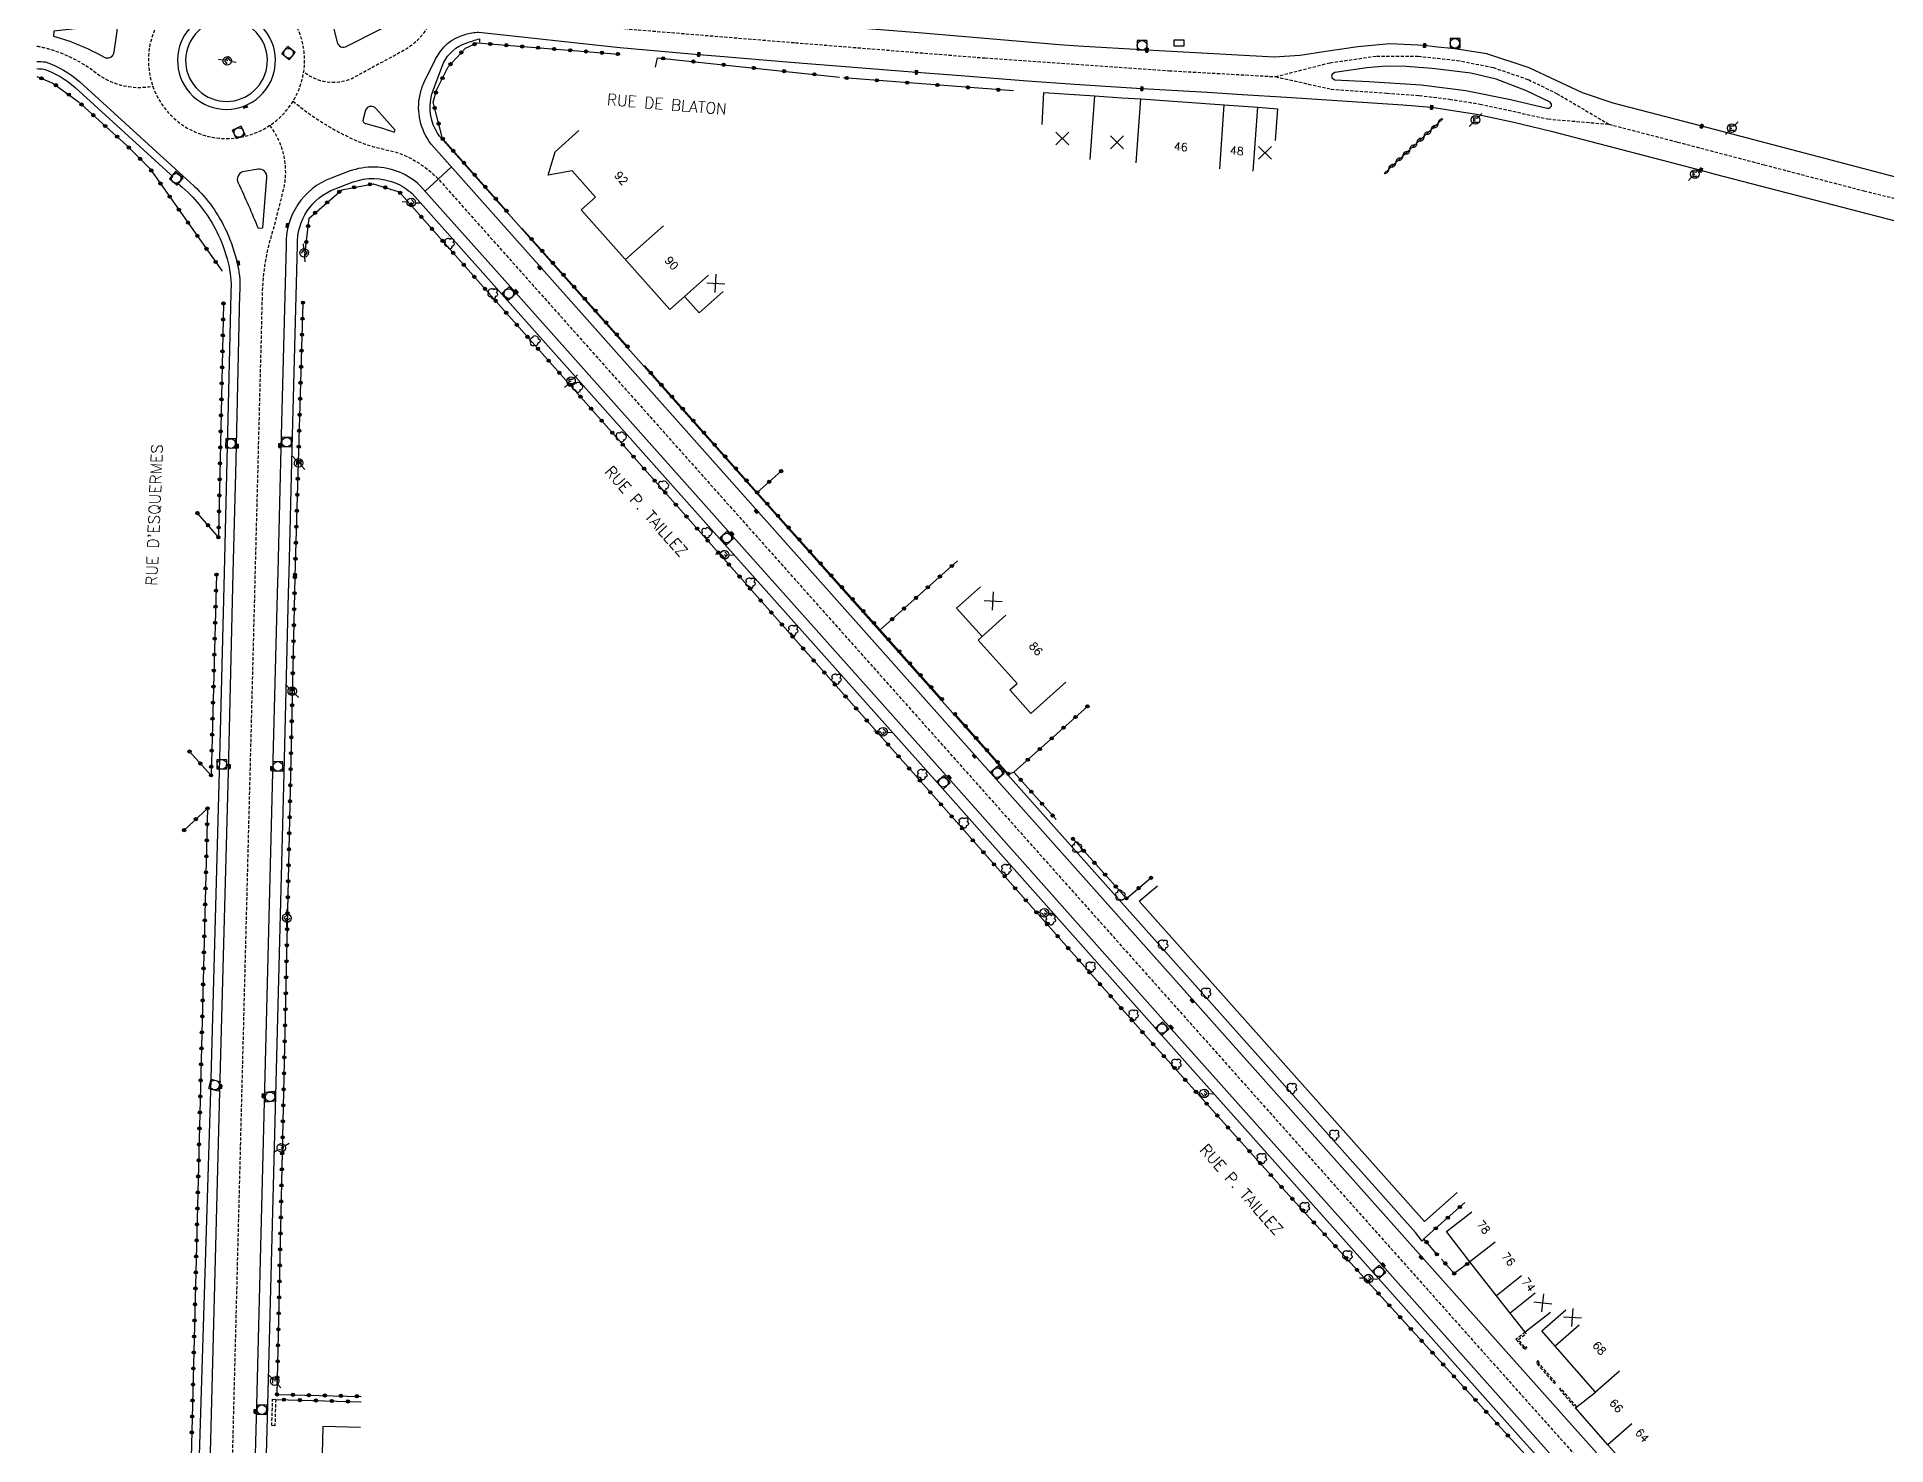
# Model space of a CAD drawing. Header units: millimetres. Extents: x 95999 to 97000, y 132000 to 133000.
# Drawn here: x 96000 to 96288.8, y 132644.6 to 132864.4 of the extents above; entities that cross this region are included whole.
import ezdxf
from ezdxf.enums import TextEntityAlignment as Align

# ---------------------------------------------------------------- set-up
doc = ezdxf.new("R2010")
doc.units = ezdxf.units.MM
doc.linetypes.add('DASHED', pattern=[0.75, 0.5, -0.25])
doc.layers.get('0').update_dxf_attribs({"linetype": 'CONTINUOUS'})
for name, color, linetype in [('W0001', 6, 'DASHED'), ('W0008', 7, 'CONTINUOUS'), ('W0100', 7, 'CONTINUOUS'), ('W0112', 1, 'DASHED'), ('W0300', 7, 'CONTINUOUS'), ('W0310', 3, 'CONTINUOUS'), ('W0322', 7, 'CONTINUOUS'), ('W0330', 7, 'CONTINUOUS'), ('W0334', 7, 'CONTINUOUS'), ('W0400', 7, 'CONTINUOUS'), ('W0420', 7, 'CONTINUOUS'), ('W0471', 7, 'CONTINUOUS'), ('W0989', 7, 'CONTINUOUS'), ('W0991', 7, 'CONTINUOUS'), ('W1102', 7, 'CONTINUOUS'), ('W1471', 7, 'CONTINUOUS')]:
    doc.layers.add(name, color=color, linetype=linetype)
doc.styles.get("Standard").update_dxf_attribs({"font": 'romans.shx', "width": 0.85})

# ---------------------------------------------------------------- blocks, each defined once
blk = doc.blocks.new('T400')
for p, q in [((-0.15, 0.3), (0.15, 0.3)), ((-0.15, -0.25), (-0.15, 0.3)), ((-0.15, 0.15), (0.15, 0.15)), ((-0.15, 0), (0.15, 0)), ((0.15, 0.3), (0.15, -0.25)), ((-0.15, -0.15), (0.15, -0.15)), ((-0.15, -0.25), (-0.15, -0.3)), ((-0.15, -0.3), (0.15, -0.3)), ((0.15, -0.3), (0.15, -0.25))]:
    blk.add_line(p, q)
blk = doc.blocks.new('T471')
for p, q in [((-0.333334, 0.333334), (-0.333334, -0.333334)), ((-0.333334, 0.333334), (0.333334, 0.333334)), ((-0.333334, 0), (0, 0)), ((0.500001, 0.500001), (1.000002, 1.000002)), ((-0.500001, -0.500001), (-1.000002, -1.000002)), ((-0.333334, -0.333334), (0.333334, -0.333334))]:
    blk.add_line(p, q)
blk.add_ellipse((0, 0), major_axis=(0.471405, 0.471405), ratio=1, start_param=5.4977871438, end_param=11.780972451)
blk = doc.blocks.new('T420')
for p, q in [((0.75, 0.75), (-0.75, 0.75)), ((-0.75, 0.75), (-0.75, -0.75)), ((0.75, 0.75), (0.75, -0.75)), ((0.75, -0.75), (-0.75, -0.75))]:
    blk.add_line(p, q)
blk.add_ellipse((0, 0), major_axis=(-0.53, 0.53), ratio=1, start_param=3.926991, end_param=10.210176)
blk = doc.blocks.new('T1471')
at = {"color": 0, "linetype": 'Continuous', "flags": 128}
blk.add_lwpolyline([(-0.75, -0.5), (-0.75, 0.5), (0.75, 0.5), (0.75, -0.5), (-0.75, -0.5)], dxfattribs=at)
blk = doc.blocks.new('t991o')
at = {"color": 0, "linetype": 'Continuous'}
for p, q in [((-1, 1), (1, -1)), ((-1, -1), (1, 1))]:
    blk.add_line(p, q, dxfattribs=at)
blk = doc.blocks.new('t310o')
at = {"color": 0, "linetype": 'Continuous'}
for centre, start, end in [((-0.5, 0.38), 216.8699, 323.1304), ((0.5, -0.37), 36.8699, 143.1303)]:
    blk.add_arc(centre, 0.625, start, end, dxfattribs=at)
blk = doc.blocks.new('t322o')
at = {"color": 0, "linetype": 'Continuous'}
for radius in [0.25, 0.15]:
    blk.add_circle((0, 0), radius, dxfattribs=at)
blk = doc.blocks.new('T300')
for p, q in [((-0.8, 0.51), (-0.86, 0.34)), ((-0.86, 0.34), (-0.86, 0.17)), ((-0.86, 0.17), (-0.74, 0.06)), ((-0.69, 0.63), (-0.8, 0.51)), ((-0.8, -0.06), (-0.74, 0.06)), ((-0.74, 0.06), (-0.69, 0.11)), ((-0.57, 0.69), (-0.69, 0.63)), ((-0.46, 0.69), (-0.57, 0.69)), ((-0.29, 0.63), (-0.46, 0.69)), ((-0.29, 0.63), (-0.17, 0.74)), ((-0.23, 0.57), (-0.29, 0.63)), ((-0.17, 0.74), (-0.06, 0.8)), ((-0.06, 0.8), (0.06, 0.8)), ((0.06, 0.8), (0.23, 0.74)), ((0.23, 0.74), (0.34, 0.63)), ((0.34, 0.63), (0.4, 0.51)), ((0.46, 0.46), (0.34, 0.46)), ((0.4, 0.51), (0.4, 0.46)), ((0.57, 0.4), (0.46, 0.46)), ((0.57, 0.4), (0.69, 0.29)), ((0.69, 0.29), (0.74, 0.17)), ((0.74, 0.06), (0.69, -0.17)), ((0.74, 0.17), (0.74, 0.06)), ((-0.8, -0.17), (-0.8, -0.06)), ((-0.8, -0.23), (-0.8, -0.17)), ((-0.74, -0.34), (-0.8, -0.23)), ((-0.69, -0.4), (-0.74, -0.34)), ((-0.51, -0.46), (-0.69, -0.4)), ((-0.4, -0.46), (-0.51, -0.46)), ((-0.4, -0.46), (-0.34, -0.46)), ((-0.34, -0.46), (-0.34, -0.4)), ((-0.34, -0.51), (-0.34, -0.46)), ((-0.29, -0.63), (-0.34, -0.51)), ((-0.17, -0.74), (-0.29, -0.63)), ((-0.06, -0.8), (-0.17, -0.74)), ((0.06, -0.8), (-0.06, -0.8)), ((0.17, -0.74), (0.06, -0.8)), ((0.23, -0.69), (0.17, -0.74)), ((0.29, -0.46), (0.23, -0.46)), ((0.29, -0.63), (0.23, -0.69)), ((0.46, -0.4), (0.29, -0.46)), ((0.34, -0.51), (0.29, -0.63)), ((0.34, -0.51), (0.34, -0.46)), ((0.57, -0.34), (0.46, -0.4)), ((0.63, -0.29), (0.57, -0.34)), ((0.69, -0.17), (0.63, -0.29))]:
    blk.add_line(p, q)

msp = doc.modelspace()

# ---------------------------------------------------------------- linework, layer by layer
at = {"layer": 'W0001', "flags": 128}
msp.add_lwpolyline([(96027.35, 132872.75, 0.228242), (96018.83, 132866.48, 2.076538), (96037.57, 132870, 0.182019), (96029.5, 132872.96, 0.044379)], format="xyb", close=True, dxfattribs=at)
for points in [[(96062.14, 132869.59, -0.233504), (96057.67, 132862.53), (96049.16, 132857.92, -0.284228), (96041.67, 132859.01)], [(96000, 132863.02, -0.014048), (96001.94, 132862.56, -0.080241), (96008.65, 132859.29, 0.230208), (96018.09, 132856.76)], [(96040.02, 132854.42, 0.078335), (96050.7, 132847.92, 0.046248), (96054.19, 132846.91), (96056.23, 132846.42, -0.115534), (96062.7, 132842.25), (96226.73, 132658.15), (96263.75, 132616.66), (96267.9, 132612.46, 0.254599), (96287.9, 132605.47, 0.035417), (96297.93, 132607.85), (96315.42, 132612.01, -0.16187), (96343.69, 132609.76, -0.186057), (96351.01, 132602.68)], [(96036.37, 132850.62, -0.224848), (96038.47, 132840.57, -0.001594), (96036.89, 132834.37, 0.073028), (96035.18, 132824.19), (96024.55, 132411.25), (96023.55, 132373.46, -0.046388), (96021.74, 132360.65, -0.094531), (96011.66, 132338.15), (96000, 132321.23)]]:
    msp.add_lwpolyline(points, format="xyb", dxfattribs=at)
at = {"layer": 'W0001'}
for points in [[(96091.04, 132865.81), (96093.91, 132865.55), (96118.48, 132863.54), (96148.09, 132861.16), (96176.83, 132859.17), (96193.48, 132858.24), (96202.15, 132856.29), (96210.87, 132855.66), (96215.94, 132855.3), (96220.67, 132854.72), (96225.44, 132853.97), (96236.03, 132851.63), (96245.56, 132850.81), (96256.3, 132848.03), (96269.8, 132844.48), (96285.36, 132840.42), (96301.12, 132836.54)], [(96193.48, 132858.24), (96202, 132860.42), (96209.28, 132861.45), (96215.76, 132861.42), (96221.82, 132860.79), (96227.47, 132859.68), (96232.98, 132857.78), (96237.39, 132855.63), (96245.56, 132850.81)]]:
    msp.add_lwpolyline(points, dxfattribs=at)
at = {"layer": 'W0008'}
for points in [[(96295.32, 132841.25), (96260.06, 132850.49), (96246.21, 132854.09), (96241.43, 132855.73), (96237.32, 132857.64), (96233.11, 132859.6), (96226.47, 132861.79), (96221.48, 132862.59), (96218.3, 132862.91), (96216.78, 132863.09), (96211.35, 132863.35), (96206.33, 132862.91), (96201.34, 132862.16), (96197.33, 132861.52), (96193.27, 132861.31), (96173.41, 132862.38), (96162.65, 132862.98), (96159.69, 132863.23), (96138.31, 132865.03), (96107.4, 132867.5), (96105.4, 132867.66), (96094.33, 132868.54), (96092.01, 132871.26), (96091.83, 132872.11)], [(96091.03, 132862.78), (96103.37, 132861.71), (96106.03, 132861.49), (96118.4, 132860.46), (96137.39, 132858.94), (96143.64, 132858.47), (96154.74, 132857.6), (96162.06, 132857.07), (96172.6, 132856.38), (96182.84, 132855.83), (96188.28, 132855.48), (96195.19, 132855.04), (96213.38, 132853.86), (96217.87, 132853.46), (96224.9, 132852.39), (96230.7, 132851.16), (96236.53, 132849.71), (96259.93, 132843.65), (96262.17, 132843.01), (96294.47, 132834.62)], [(96202.21, 132858.3), (96202.35, 132857.98), (96202.75, 132857.77), (96208.08, 132857.49), (96216.22, 132856.94), (96223.22, 132856.1), (96230.18, 132854.7), (96235.91, 132853.3), (96236.3, 132853.32), (96236.58, 132853.62), (96236.61, 132853.97), (96236.37, 132854.25), (96232.7, 132856.05), (96227.94, 132857.85), (96224.01, 132858.77), (96217.94, 132859.54), (96213.87, 132859.84), (96210.78, 132859.86), (96207.75, 132859.6), (96202.74, 132858.87), (96202.32, 132858.62), (96202.21, 132858.3)]]:
    msp.add_lwpolyline(points, dxfattribs=at)
at = {"layer": 'W0008', "flags": 128}
msp.add_lwpolyline([(96022.85, 132864.35, 2.076538), (96034.6, 132866.56, 0.481571)], format="xyb", close=True, dxfattribs=at)
at = {"layer": 'W0008'}
for points in [[(96058.37, 132867.6), (96058.27, 132868.3), (96047.48, 132868.4, 0.414968), (96046.11, 132866.72), (96046.9, 132863.64, 0.546836), (96048.39, 132863.01), (96053.14, 132865.39, -0.041359)], [(96011.58, 132866.33), (96002.61, 132865.32), (96002.59, 132864.58, -0.062791), (96010.47, 132861.29, 0.537153), (96012.08, 132862.14), (96012.54, 132865.34, 0.497673)], [(96055.98, 132849.9), (96053.06, 132853.14), (96052.76, 132853.4, 0.517034), (96051.32, 132852.99), (96050.93, 132851.58, 0.422656), (96051.36, 132850.91, -0.025001), (96055.79, 132849.57)], [(96031.41, 132841.66, -0.017759), (96034.53, 132834.57), (96035.26, 132834.65), (96035.9, 132842.47, 0.490231), (96034.54, 132843.81), (96032.12, 132843.36, 0.452197)]]:
    msp.add_lwpolyline(points, format="xyb", close=True, dxfattribs=at)
for points in [[(96265.76, 132618.58), (96240.24, 132647.15), (96215.82, 132674.52), (96146.88, 132751.87), (96111.45, 132791.65), (96079.25, 132827.85), (96061.58, 132847.72, -0.222815), (96059.84, 132855.43, -0.045977), (96060.46, 132857.36), (96062.27, 132860.98, -0.21538), (96066.87, 132864.84, -0.054682), (96069.05, 132865.2), (96091.03, 132862.78)], [(96000, 132860.63, -0.008501), (96001.28, 132860.54, -0.101822), (96006.7, 132857.41), (96024.56, 132841.15, -0.09399), (96029.59, 132834.11, -0.055801), (96031.35, 132828.81, -0.071283), (96031.66, 132824.29), (96031.04, 132798.32), (96030.61, 132780.74), (96029.85, 132749.73), (96028.52, 132699.77), (96026.52, 132623.26), (96025.56, 132586.48), (96023.08, 132489.62), (96022.02, 132449.03), (96020.05, 132373.66, -0.098364), (96014.29, 132349.79, -0.034895), (96009.81, 132341.64), (96000, 132327.4)], [(96238.78, 132640.46), (96210.55, 132672.15), (96176.78, 132710), (96141.94, 132749.22), (96108.8, 132786.35), (96073.11, 132826.39), (96059.88, 132841.21, 0.095164), (96056.63, 132843.31, 0.184625), (96048.79, 132843.47), (96045.95, 132842.4, 0.319706), (96038.91, 132831.9), (96038.07, 132800.23), (96037.62, 132780.87), (96037.53, 132777.59), (96036.81, 132749.55), (96034.27, 132650.81), (96032.82, 132596.29)]]:
    msp.add_lwpolyline(points, format="xyb", dxfattribs=at)
at = {"layer": 'W0100'}
for points in [[(96157, 132850.78), (96157.31, 132855.77), (96165.25, 132855.27), (96169.48, 132854.96), (96172.45, 132854.76), (96185.45, 132853.82), (96190.69, 132853.46), (96193.79, 132853.24), (96193.44, 132848.25)], [(96107.18, 132824.67), (96103.45, 132821.35), (96101.16, 132823.92), (96098.88, 132821.89), (96085.02, 132837.46), (96087.23, 132839.42), (96083.58, 132843.52), (96079.85, 132842.87), (96080.93, 132846.5), (96084.66, 132849.83)], [(96160.73, 132763.67), (96155.28, 132758.8), (96151.99, 132762.48), (96153.11, 132763.48), (96147.05, 132770.25), (96147.65, 132770.79), (96143.65, 132775.25), (96147.37, 132778.59)], [(96236.42, 132665.25), (96232.5, 132662.15), (96230.12, 132665.14), (96228.01, 132667.85), (96223.85, 132673.16), (96220.21, 132677.89), (96224.17, 132680.94)], [(96284.1, 132619.12), (96280.07, 132616.15), (96277.52, 132619.61), (96278.71, 132620.49), (96277.83, 132621.68), (96274.81, 132619.42), (96272.23, 132622.84), (96267.78, 132619.54), (96263.92, 132623.82), (96260.6, 132627.6), (96257.65, 132630.84), (96254.77, 132634.1), (96251.78, 132637.45), (96248.64, 132640.93), (96245.41, 132644.56), (96240.34, 132650.37), (96243.46, 132652.79), (96237.17, 132659.99), (96235.08, 132662.37), (96238.84, 132665.67)], [(96050.52, 132647.3), (96044.67, 132647.44), (96044.51, 132640.97), (96045.36, 132640.95), (96045.18, 132633.11), (96050.17, 132632.99)]]:
    msp.add_lwpolyline(points, dxfattribs=at)
at = {"layer": 'W0112'}
for points in [[(96232.65, 132661.95), (96232.5, 132662.15), (96231.04, 132661.07), (96232.2, 132659.69, 0.272563), (96232.78, 132659.65), (96232.67, 132659.87, -0.249045), (96232.37, 132659.88), (96231.41, 132661.03)], [(96234.63, 132657.54), (96234.48, 132657.74, 0.334577), (96234.34, 132657.22), (96237.04, 132654.16), (96237.23, 132654.33), (96234.56, 132657.35, -0.285897)]]:
    msp.add_lwpolyline(points, format="xyb", close=True, dxfattribs=at)
msp.add_lwpolyline([(96037.29, 132651.68), (96037.17, 132647.57), (96036.69, 132647.59), (96036.81, 132651.69)], close=True, dxfattribs=at)
msp.add_lwpolyline([(96240.53, 132650.53), (96238.01, 132653.43), (96237.82, 132653.27), (96240.34, 132650.37)], dxfattribs=at)
at = {"layer": 'W0310'}
msp.add_line((96210.44, 132843.14), (96219.64, 132851.63), dxfattribs=at)
at = {"layer": 'W0322'}
msp.add_line((96152.53, 132856.01), (96125.97, 132858.07), dxfattribs=at)
for points in [[(96073.35, 132837.3), (96063.33, 132848.58), (96061.9, 132854.28), (96062.44, 132856.21), (96064.24, 132859.78), (96066.93, 132862.71), (96068.76, 132863.51), (96090.97, 132861.75)], [(96096.6, 132859.73), (96096.96, 132861.19), (96125.38, 132858.18)], [(96000, 132858.27), (96002.46, 132857.25), (96006.44, 132854.37), (96014.04, 132847.48), (96017.64, 132843.9), (96028.92, 132827.87)], [(96092.25, 132816.11), (96075.74, 132834.59)], [(96029.13, 132822.83), (96028.34, 132786.3)], [(96041.55, 132822.94), (96040.29, 132780.21)], [(96141.36, 132761.04), (96131.72, 132771.84), (96112.51, 132793.31), (96094.89, 132813.11)], [(96028.34, 132786.3), (96025.07, 132790.08)], [(96028.03, 132780.47), (96027.19, 132749.13)], [(96040.29, 132780.08), (96037.49, 132652.45)], [(96143.41, 132758.69), (96151.71, 132749.37), (96152.6, 132749.62), (96159.2, 132742.24)], [(96027.19, 132749.13), (96023.83, 132752.84)], [(96026.65, 132743.97), (96023.71, 132628.1), (96020.15, 132624.54)], [(96026.65, 132743.97), (96022.98, 132740.58)], [(96161.85, 132739.21), (96170.18, 132729.92), (96174.02, 132733.12)], [(96218.69, 132674.33), (96216.64, 132676.74), (96223.05, 132682.4)], [(96223.87, 132673.14), (96221.4, 132671.34), (96219.42, 132673.58)], [(96037.29, 132651.67), (96050.62, 132651.31)], [(96037.49, 132652.45), (96050.64, 132652.15)]]:
    msp.add_lwpolyline(points, dxfattribs=at)
at = {"layer": 'W0322', "flags": 128}
for points in [[(96041.8, 132829.94), (96042.5, 132836.15), (96047.6, 132840.59), (96052.54, 132841.51), (96056.57, 132840.28), (96173.98, 132707.57), (96194.58, 132684.68), (96234.07, 132641.32), (96225.66, 132634.49)], [(96116.24, 132796.64), (96112.51, 132793.31)], [(96143.79, 132782.61), (96131.72, 132771.84)], [(96164.1, 132759.9), (96152.6, 132749.62)]]:
    msp.add_lwpolyline(points, dxfattribs=at)
at = {"layer": 'W0330'}
msp.add_lwpolyline([(96221.84, 132683.97), (96216.76, 132679.48), (96172.19, 132729.47), (96175.06, 132731.86)], dxfattribs=at)
at = {"layer": 'W0334', "flags": 128}
msp.add_lwpolyline([(96023.96, 132863.76, 2.076538), (96033.78, 132865.61, 0.481571)], format="xyb", close=True, dxfattribs=at)
at = {"layer": 'W0334'}
for points in [[(96216.64, 132676.74), (96216.37, 132676.41), (96215.34, 132677.73), (96148.21, 132753.05), (96112.78, 132792.83), (96080.57, 132829.03), (96063.02, 132848.78, -0.02187), (96062.55, 132849.43, -0.19689), (96061.58, 132855.05, -0.026823), (96061.84, 132856), (96063.5, 132860.38, -0.207373), (96067.06, 132863.47, -0.033349), (96069.14, 132864.14), (96069.15, 132863.62)], [(96000, 132859.5, -0.007165), (96001.05, 132859.43, -0.099461), (96005.95, 132856.57), (96020.25, 132843.55), (96021.21, 132842.67), (96020.82, 132842.25), (96021.71, 132841.5), (96021.88, 132841.68), (96022.39, 132841.25), (96022.67, 132840.99), (96023.61, 132840.13, -0.093799), (96028.33, 132833.53, -0.055801), (96030, 132828.52, -0.071875), (96030.27, 132824.36), (96029.65, 132798.35), (96029.22, 132780.77), (96028.46, 132749.77), (96027.13, 132699.81), (96024.88, 132627.85), (96024.24, 132627.84)], [(96035.59, 132612.23), (96035.01, 132612.24), (96035.05, 132613.12), (96035.13, 132616.23), (96036.05, 132650.76), (96038.59, 132749.5), (96039.31, 132777.55), (96039.4, 132780.82), (96039.85, 132800.19), (96040.69, 132831.9, -0.321087), (96046.58, 132840.74), (96049.4, 132841.8, -0.184252), (96055.96, 132841.66, -0.093225), (96058.6, 132839.97), (96071.78, 132825.2), (96107.47, 132785.17), (96140.61, 132748.03), (96175.45, 132708.82), (96209.22, 132670.96), (96232.22, 132645.15), (96238.24, 132638.5), (96255.67, 132619.01), (96258.96, 132615.18), (96258.96, 132614.8)]]:
    msp.add_lwpolyline(points, format="xyb", dxfattribs=at)
msp.add_lwpolyline([(96060.64, 132840.36), (96064.76, 132844.14)], dxfattribs=at)
at = {"layer": 'W1102'}
for p, q in [((96164.5, 132845.3), (96165.25, 132855.27)), ((96171.72, 132844.79), (96172.45, 132854.76)), ((96184.77, 132843.84), (96185.45, 132853.82)), ((96189.99, 132843.48), (96190.69, 132853.46)), ((96227.79, 132676.24), (96223.85, 132673.16)), ((96231.92, 132670.96), (96228.01, 132667.85)), ((96234.04, 132668.25), (96230.12, 132665.14)), ((96240.93, 132663.28), (96237.17, 132659.99)), ((96247.23, 132656.08), (96243.46, 132652.79)), ((96249.15, 132647.88), (96245.41, 132644.56))]:
    msp.add_line(p, q, dxfattribs=at)
at = {"layer": 'W1102', "flags": 128}
for points in [[(96097.89, 132834.96), (96091.95, 132829.68)], [(96101.16, 132823.92), (96104.89, 132827.25)], [(96147.65, 132770.79), (96151.37, 132774.12)]]:
    msp.add_lwpolyline(points, dxfattribs=at)

# ---------------------------------------------------------------- block references
at = {"layer": 'W0300'}
for p, rotation in [((96064.42, 132832.35), 131.711719551575), ((96071.2, 132824.49), 131.711719551575), ((96077.82, 132817.04), 82.3099889884222), ((96111.45, 132779.31), 131.745216883144), ((96118.11, 132771.92), 131.745216883144), ((96124.87, 132764.31), 131.745216883144), ((96138.28, 132749.42), 131.618989380088), ((96144.75, 132741.85), 131.993255114598), ((96162.49, 132737.75), 311.786022114735), ((96151.42, 132734.59), 131.993255114598), ((96169.25, 132730.28), 311.786022114735), ((96158.34, 132726.74), 131.993255114598), ((96175.9, 132722.78), 131.721242395203), ((96164.57, 132719.34), 131.993255114598), ((96182.6, 132715.26), 131.721242395203), ((96171.28, 132711.85), 131.993255114598), ((96177.96, 132704.17), 132.319919163667), ((96196.02, 132700.4), 131.721242395203), ((96202.63, 132693.08), 131.721242395203), ((96191.3, 132689.43), 132.319919163667), ((96198.01, 132681.78), 131.721242395203), ((96204.71, 132674.24), 131.721242395203)]:
    msp.add_blockref('T300', p, dxfattribs=dict(at, rotation=rotation))
for p in [(96084.5, 132809.73), (96091.32, 132801.95), (96097.93, 132794.33), (96104.7, 132787.01)]:
    msp.add_blockref('T300', p, dxfattribs=at)
at = {"layer": 'W0310', "rotation": 42.71151633746853}
for p in [(96217.79, 132849.92), (96218.89, 132850.94), (96214.48, 132846.87), (96215.58, 132847.89), (96216.68, 132848.9), (96211.17, 132843.82), (96212.28, 132844.83), (96213.38, 132845.85)]:
    msp.add_blockref('t310o', p, dxfattribs=at)
at = {"layer": 'W0322'}
for p, rotation in [((96066.29, 132862.02), 47.37819357971902), ((96068.36, 132863.33), 23.55185916616069), ((96070.81, 132863.35), 355.479873620995), ((96073.31, 132863.15), 355.479873620995), ((96075.8, 132862.95), 355.479873620995), ((96078.29, 132862.76), 355.479873620995), ((96080.78, 132862.56), 355.479873620995), ((96083.28, 132862.36), 355.479873620995), ((96085.77, 132862.17), 355.479873620995), ((96088.26, 132861.97), 355.479873620995), ((96090.75, 132861.77), 355.479873620995), ((96064.6, 132860.18), 47.37819357971902), ((96097.82, 132861.1), 353.9574217304758), ((96102.54, 132860.6), 353.9574217304758), ((96107.27, 132860.1), 353.9574217304758), ((96111.99, 132859.6), 353.9574217304758), ((96116.71, 132859.1), 353.9574217304758), ((96121.44, 132858.6), 353.9574217304758), ((96000.72, 132857.97), 337.638278502843), ((96002.96, 132856.9), 324.060415981939), ((96004.98, 132855.43), 324.060415981939), ((96062.32, 132855.76), 74.2438876167931), ((96063.35, 132858.03), 63.3271753538945), ((96126.49, 132858.03), 175.5639497462808), ((96131.22, 132857.66), 175.5639497462808), ((96135.96, 132857.3), 175.5639497462808), ((96140.69, 132856.93), 175.5639497462808), ((96145.43, 132856.56), 175.5639497462808), ((96150.17, 132856.19), 175.5639497462808), ((96006.96, 132853.9), 317.827475029701), ((96062.13, 132853.35), 104.118434626773), ((96008.81, 132852.22), 317.827475029701), ((96010.66, 132850.54), 317.827475029701), ((96062.74, 132850.92), 104.118434626773), ((96012.52, 132848.87), 317.827475029701), ((96014.35, 132847.17), 315.107035069539), ((96063.39, 132848.52), 131.624231389359), ((96065.05, 132846.65), 131.624231389359), ((96016.12, 132845.41), 315.107035069539), ((96066.71, 132844.78), 131.624231389359), ((96017.85, 132843.6), 305.153703101158), ((96019.29, 132841.56), 305.153703101158), ((96049.56, 132840.96), 10.60606434845209), ((96052.02, 132841.42), 10.60606434845209), ((96054.42, 132840.94), 342.972020994166), ((96068.37, 132842.91), 131.624231389359), ((96070.03, 132841.04), 131.624231389359), ((96020.73, 132839.51), 305.153703101158), ((96045.33, 132838.61), 41.04718971918661), ((96047.22, 132840.26), 41.04718971918661), ((96056.74, 132840.09), 311.4980016031855), ((96058.4, 132838.22), 311.4980016031855), ((96071.69, 132839.17), 131.624231389359), ((96022.17, 132837.47), 305.153703101158), ((96023.6, 132835.43), 305.153703101158), ((96043.45, 132836.97), 41.04718971918661), ((96060.05, 132836.35), 311.4980016031855), ((96073.35, 132837.3), 131.624231389359), ((96025.04, 132833.38), 305.153703101158), ((96042.08, 132832.43), 83.52343196448717), ((96042.36, 132834.91), 83.52343196448717), ((96061.71, 132834.47), 311.4980016031855), ((96063.36, 132832.6), 311.4980016031855), ((96077.26, 132832.89), 131.774514220441), ((96026.48, 132831.34), 305.153703101158), ((96065.02, 132830.73), 311.4980016031855), ((96078.93, 132831.03), 131.774514220441), ((96027.92, 132829.29), 305.153703101158), ((96066.68, 132828.86), 311.4980016031855), ((96068.33, 132826.98), 311.4980016031855), ((96080.59, 132829.16), 131.774514220441), ((96082.26, 132827.3), 131.774514220441), ((96069.99, 132825.11), 311.4980016031855), ((96083.92, 132825.43), 131.774514220441), ((96085.59, 132823.57), 131.774514220441), ((96029.13, 132822.83), 268.760595942267), ((96041.55, 132822.94), 268.3057279268721), ((96071.65, 132823.24), 311.4980016031855), ((96073.3, 132821.37), 311.4980016031855), ((96087.25, 132821.7), 131.774514220441), ((96029.08, 132820.33), 268.760595942267), ((96041.41, 132817.94), 268.3057279268721), ((96041.48, 132820.44), 268.3057279268721), ((96074.96, 132819.49), 311.4980016031855), ((96088.92, 132819.84), 131.774514220441), ((96090.58, 132817.98), 131.774514220441), ((96028.97, 132815.34), 268.760595942267), ((96029.02, 132817.84), 268.760595942267), ((96041.33, 132815.44), 268.3057279268721), ((96076.62, 132817.62), 311.4980016031855), ((96078.27, 132815.75), 311.4980016031855), ((96092.25, 132816.11), 131.774514220441), ((96028.92, 132812.84), 268.760595942267), ((96041.26, 132812.94), 268.3057279268721), ((96079.93, 132813.88), 311.4980016031855), ((96081.59, 132812), 311.4980016031855), ((96095.89, 132811.99), 131.665315217789), ((96028.86, 132810.34), 268.760595942267), ((96041.18, 132810.44), 268.3057279268721), ((96083.24, 132810.13), 311.4980016031855), ((96097.55, 132810.12), 131.665315217789), ((96028.81, 132807.84), 268.760595942267), ((96041.11, 132807.94), 268.3057279268721), ((96084.9, 132808.26), 311.4980016031855), ((96086.56, 132806.39), 311.4980016031855), ((96099.21, 132808.26), 131.665315217789), ((96100.88, 132806.39), 131.665315217789), ((96028.75, 132805.34), 268.760595942267), ((96041.04, 132805.44), 268.3057279268721), ((96088.21, 132804.51), 311.4980016031855), ((96102.54, 132804.52), 131.665315217789), ((96028.7, 132802.84), 268.760595942267), ((96040.96, 132802.94), 268.3057279268721), ((96089.87, 132802.64), 311.4980016031855), ((96091.52, 132800.77), 311.4980016031855), ((96104.2, 132802.65), 131.665315217789), ((96105.86, 132800.78), 131.665315217789), ((96028.59, 132797.84), 268.760595942267), ((96028.65, 132800.34), 268.760595942267), ((96040.81, 132797.95), 268.3057279268721), ((96040.89, 132800.45), 268.3057279268721), ((96093.18, 132798.9), 311.4980016031855), ((96107.52, 132798.92), 131.665315217789), ((96028.54, 132795.34), 268.760595942267), ((96040.74, 132795.45), 268.3057279268721), ((96094.84, 132797.02), 311.4980016031855), ((96096.49, 132795.15), 311.4980016031855), ((96109.19, 132797.05), 131.665315217789), ((96110.85, 132795.18), 131.665315217789), ((96114.38, 132794.98), 221.6653152178589), ((96116.24, 132796.64), 221.6653152178589), ((96028.48, 132792.84), 268.760595942267), ((96040.67, 132792.95), 268.3057279268721), ((96098.15, 132793.28), 311.4980016031855), ((96112.51, 132793.31), 131.665315217789), ((96025.07, 132790.08), 130.918187685317), ((96028.43, 132790.34), 268.760595942267), ((96040.59, 132790.45), 268.3057279268721), ((96099.81, 132791.41), 311.4980016031855), ((96101.46, 132789.54), 311.4980016031855), ((96114.09, 132791.55), 131.8219249130663), ((96115.75, 132789.69), 131.8219249130663), ((96026.71, 132788.19), 130.918187685317), ((96028.34, 132786.3), 130.918187685317), ((96028.38, 132787.84), 268.760595942267), ((96040.52, 132787.95), 268.3057279268721), ((96103.12, 132787.66), 311.4980016031855), ((96117.42, 132787.82), 131.8219249130663), ((96040.45, 132785.45), 268.3057279268721), ((96104.78, 132785.79), 311.4980016031855), ((96106.43, 132783.92), 311.4980016031855), ((96119.09, 132785.96), 131.8219249130663), ((96120.76, 132784.1), 131.8219249130663), ((96028.03, 132780.47), 268.450973200626), ((96040.3, 132780.45), 268.3057279268721), ((96040.37, 132782.95), 268.3057279268721), ((96108.09, 132782.05), 311.4980016031855), ((96122.42, 132782.24), 131.8219249130663), ((96124.09, 132780.37), 131.8219249130663), ((96142.91, 132781.83), 221.7452168831841), ((96027.97, 132777.97), 268.450973200626), ((96040.24, 132777.58), 268.740531220914), ((96040.29, 132780.08), 268.740531220914), ((96109.75, 132780.17), 311.4980016031855), ((96111.4, 132778.3), 311.4980016031855), ((96125.76, 132778.51), 131.8219249130663), ((96139.18, 132778.5), 221.7452168831841), ((96141.05, 132780.17), 221.7452168831841), ((96027.9, 132775.47), 268.450973200626), ((96040.18, 132775.08), 268.740531220914), ((96113.06, 132776.43), 311.4980016031855), ((96114.72, 132774.56), 311.4980016031855), ((96127.42, 132776.65), 131.8219249130663), ((96129.09, 132774.78), 131.8219249130663), ((96135.45, 132775.17), 221.7452168831841), ((96137.32, 132776.84), 221.7452168831841), ((96027.83, 132772.97), 268.450973200626), ((96040.13, 132772.58), 268.740531220914), ((96116.37, 132772.68), 311.4980016031855), ((96130.76, 132772.92), 131.8219249130663), ((96133.59, 132773.51), 221.7452168831841), ((96027.76, 132770.47), 268.450973200626), ((96040.07, 132770.08), 268.740531220914), ((96118.03, 132770.81), 311.4980016031855), ((96119.69, 132768.94), 311.4980016031855), ((96133.04, 132770.36), 131.745216883144), ((96027.7, 132767.97), 268.450973200626), ((96040.02, 132767.58), 268.740531220914), ((96121.34, 132767.07), 311.4980016031855), ((96134.71, 132768.5), 131.745216883144), ((96136.37, 132766.63), 131.745216883144), ((96027.56, 132762.98), 268.450973200626), ((96027.63, 132765.48), 268.450973200626), ((96039.96, 132765.08), 268.740531220914), ((96123, 132765.19), 311.4980016031855), ((96124.65, 132763.32), 311.4980016031855), ((96138.03, 132764.77), 131.745216883144), ((96139.7, 132762.9), 131.745216883144), ((96027.49, 132760.48), 268.450973200626), ((96039.91, 132762.58), 268.740531220914), ((96126.31, 132761.45), 311.4980016031855), ((96141.36, 132761.04), 131.745216883144), ((96027.43, 132757.98), 268.450973200626), ((96039.8, 132757.58), 268.740531220914), ((96039.85, 132760.08), 268.740531220914), ((96127.97, 132759.58), 311.4980016031855), ((96129.62, 132757.7), 311.4980016031855), ((96143.41, 132758.69), 311.685919660408), ((96162.24, 132758.24), 221.7860221147143), ((96164.1, 132759.9), 221.7860221147143), ((96027.36, 132755.48), 268.450973200626), ((96039.74, 132755.08), 268.740531220914), ((96131.28, 132755.83), 311.4980016031855), ((96145.07, 132756.82), 311.685919660408), ((96146.73, 132754.96), 311.685919660408), ((96158.51, 132754.9), 221.7860221147143), ((96160.37, 132756.57), 221.7860221147143), ((96023.83, 132752.84), 132.154388231258), ((96027.29, 132752.98), 268.450973200626), ((96039.69, 132752.59), 268.740531220914), ((96132.94, 132753.96), 311.4980016031855), ((96134.59, 132752.09), 311.4980016031855), ((96148.4, 132753.09), 311.685919660408), ((96154.78, 132751.57), 221.7860221147143), ((96156.65, 132753.24), 221.7860221147143), ((96025.51, 132750.99), 132.154388231258), ((96027.19, 132749.13), 132.154388231258), ((96027.22, 132750.48), 268.450973200626), ((96039.63, 132750.09), 268.740531220914), ((96136.25, 132750.21), 311.4980016031855), ((96150.06, 132751.22), 311.685919660408), ((96151.73, 132749.37), 15.9470891883165), ((96153.66, 132748.44), 311.786022114735), ((96039.58, 132747.59), 268.740531220914), ((96137.91, 132748.34), 311.4980016031855), ((96139.56, 132746.47), 311.4980016031855), ((96155.33, 132746.58), 311.786022114735), ((96026.65, 132743.97), 222.783898716091), ((96026.65, 132743.97), 268.54540723912), ((96039.52, 132745.09), 268.740531220914), ((96141.22, 132744.6), 311.4980016031855), ((96142.88, 132742.72), 311.4980016031855), ((96156.99, 132744.71), 311.786022114735), ((96158.66, 132742.85), 311.786022114735), ((96022.98, 132740.58), 222.783898716091), ((96024.82, 132742.28), 222.783898716091), ((96026.59, 132741.48), 268.54540723912), ((96039.41, 132740.09), 268.740531220914), ((96039.47, 132742.59), 268.740531220914), ((96144.53, 132740.85), 311.4980016031855), ((96026.52, 132738.98), 268.54540723912), ((96039.36, 132737.59), 268.740531220914), ((96146.19, 132738.98), 311.4980016031855), ((96147.85, 132737.11), 311.4980016031855), ((96161.85, 132739.21), 311.868141392832), ((96163.52, 132737.35), 311.868141392832), ((96026.46, 132736.48), 268.54540723912), ((96039.3, 132735.09), 268.740531220914), ((96149.5, 132735.23), 311.4980016031855), ((96165.19, 132735.48), 311.868141392832), ((96026.33, 132731.48), 268.54540723912), ((96026.4, 132733.98), 268.54540723912), ((96039.25, 132732.59), 268.740531220914), ((96151.16, 132733.36), 311.4980016031855), ((96152.81, 132731.49), 311.4980016031855), ((96166.86, 132733.62), 311.868141392832), ((96168.52, 132731.76), 311.868141392832), ((96172.1, 132731.52), 39.7686482953397), ((96174.02, 132733.12), 39.7686482953397), ((96026.27, 132728.98), 268.54540723912), ((96039.19, 132730.09), 268.740531220914), ((96154.47, 132729.62), 311.4980016031855), ((96170.18, 132729.92), 39.7686482953397), ((96026.21, 132726.48), 268.54540723912), ((96039.14, 132727.59), 268.740531220914), ((96156.13, 132727.74), 311.4980016031855), ((96157.78, 132725.87), 311.4980016031855), ((96026.14, 132723.98), 268.54540723912), ((96039.03, 132722.59), 268.740531220914), ((96039.08, 132725.09), 268.740531220914), ((96159.44, 132724), 311.4980016031855), ((96026.08, 132721.48), 268.54540723912), ((96038.97, 132720.09), 268.740531220914), ((96161.1, 132722.13), 311.4980016031855), ((96162.75, 132720.25), 311.4980016031855), ((96026.02, 132718.98), 268.54540723912), ((96038.92, 132717.59), 268.740531220914), ((96164.41, 132718.38), 311.4980016031855), ((96025.89, 132713.98), 268.54540723912), ((96025.95, 132716.48), 268.54540723912), ((96038.86, 132715.09), 268.740531220914), ((96166.07, 132716.51), 311.4980016031855), ((96167.72, 132714.64), 311.4980016031855), ((96025.83, 132711.48), 268.54540723912), ((96038.81, 132712.59), 268.740531220914), ((96169.38, 132712.76), 311.4980016031855), ((96171.04, 132710.89), 311.4980016031855), ((96025.76, 132708.99), 268.54540723912), ((96038.75, 132710.1), 268.740531220914), ((96172.69, 132709.02), 311.4980016031855), ((96025.7, 132706.49), 268.54540723912), ((96038.7, 132707.6), 268.740531220914), ((96174.35, 132707.15), 311.9932551145983), ((96176.03, 132705.29), 311.9932551145983), ((96025.64, 132703.99), 268.54540723912), ((96038.59, 132702.6), 268.740531220914), ((96038.64, 132705.1), 268.740531220914), ((96177.7, 132703.43), 311.9932551145983), ((96025.57, 132701.49), 268.54540723912), ((96038.53, 132700.1), 268.740531220914), ((96179.37, 132701.58), 311.9932551145983), ((96181.04, 132699.72), 311.9932551145983), ((96025.51, 132698.99), 268.54540723912), ((96038.48, 132697.6), 268.740531220914), ((96182.72, 132697.86), 311.9932551145983), ((96025.38, 132693.99), 268.54540723912), ((96025.45, 132696.49), 268.54540723912), ((96038.42, 132695.1), 268.740531220914), ((96184.39, 132696), 311.9932551145983), ((96186.06, 132694.14), 311.9932551145983), ((96025.32, 132691.49), 268.54540723912), ((96038.37, 132692.6), 268.740531220914), ((96187.73, 132692.29), 311.9932551145983), ((96025.25, 132688.99), 268.54540723912), ((96038.31, 132690.1), 268.740531220914), ((96189.41, 132690.43), 311.9932551145983), ((96191.08, 132688.57), 311.9932551145983), ((96025.19, 132686.49), 268.54540723912), ((96038.2, 132685.1), 268.740531220914), ((96038.26, 132687.6), 268.740531220914), ((96192.75, 132686.71), 311.9932551145983), ((96025.13, 132683.99), 268.54540723912), ((96038.15, 132682.6), 268.740531220914), ((96194.42, 132684.85), 311.9932551145983), ((96196.11, 132683), 312.3199191636667), ((96025.06, 132681.49), 268.54540723912), ((96038.09, 132680.1), 268.740531220914), ((96197.79, 132681.16), 312.3199191636667), ((96199.47, 132679.31), 312.3199191636667), ((96220.39, 132680.05), 41.50279477767752), ((96222.26, 132681.71), 41.50279477767752), ((96024.94, 132676.5), 268.54540723912), ((96025, 132679), 268.54540723912), ((96038.04, 132677.6), 268.740531220914), ((96201.16, 132677.46), 312.3199191636667), ((96217.07, 132676.24), 130.376573254319), ((96218.51, 132678.39), 41.50279477767752), ((96024.87, 132674), 268.54540723912), ((96037.98, 132675.1), 268.740531220914), ((96202.84, 132675.61), 312.3199191636667), ((96204.52, 132673.76), 312.3199191636667), ((96218.69, 132674.33), 130.376573254319), ((96024.81, 132671.5), 268.54540723912), ((96037.93, 132672.6), 268.740531220914), ((96206.21, 132671.91), 312.3199191636667), ((96220.01, 132672.91), 131.450845422541), ((96221.4, 132671.34), 216.112063248155), ((96223.42, 132672.81), 216.112063248155), ((96024.75, 132669), 268.54540723912), ((96037.87, 132670.11), 268.740531220914), ((96207.89, 132670.06), 312.3199191636667), ((96209.57, 132668.22), 312.3199191636667), ((96024.68, 132666.5), 268.54540723912), ((96037.76, 132665.11), 268.740531220914), ((96037.82, 132667.61), 268.740531220914), ((96211.25, 132666.37), 312.3199191636667), ((96024.62, 132664), 268.54540723912), ((96037.71, 132662.61), 268.740531220914), ((96212.94, 132664.52), 312.3199191636667), ((96214.62, 132662.67), 312.3199191636667), ((96024.49, 132659), 268.54540723912), ((96024.56, 132661.5), 268.54540723912), ((96037.65, 132660.11), 268.740531220914), ((96216.3, 132660.82), 312.3199191636667), ((96217.99, 132658.97), 312.3199191636667), ((96024.43, 132656.5), 268.54540723912), ((96037.6, 132657.61), 268.740531220914), ((96219.67, 132657.13), 312.3199191636667), ((96024.37, 132654), 268.54540723912), ((96037.54, 132655.11), 268.740531220914), ((96221.35, 132655.28), 312.3199191636667), ((96223.04, 132653.43), 312.3199191636667), ((96024.3, 132651.5), 268.54540723912), ((96037.49, 132652.45), 358.694721709346), ((96038.58, 132651.63), 358.446300346374), ((96039.98, 132652.4), 358.694721709346), ((96041.07, 132651.56), 358.446300346374), ((96042.48, 132652.34), 358.694721709346), ((96043.57, 132651.5), 358.446300346374), ((96044.98, 132652.28), 358.694721709346), ((96046.07, 132651.43), 358.446300346374), ((96047.48, 132652.23), 358.694721709346), ((96048.57, 132651.36), 358.446300346374), ((96049.98, 132652.17), 358.694721709346), ((96224.72, 132651.58), 312.3199191636667), ((96024.24, 132649), 268.54540723912), ((96226.4, 132649.73), 312.3199191636667), ((96228.09, 132647.88), 312.3199191636667), ((96024.18, 132646.51), 268.54540723912), ((96229.77, 132646.03), 312.3199191636667)]:
    msp.add_blockref('t322o', p, dxfattribs=dict(at, rotation=rotation))
at = {"layer": 'W0400'}
for p, rotation in [((96103.37, 132861.71), 354.6711705986259), ((96173.41, 132862.38), 356.563898135179), ((96216.78, 132863.09), 173.3606626897676), ((96137.39, 132858.94), 355.7194070688297), ((96172.6, 132856.38), 356.8942124688891), ((96032.53, 132853.53), 291.8110859743487), ((96217.87, 132853.46), 351.3517931888068), ((96260.06, 132850.49), 165.3096572005972), ((96259.93, 132843.65), 344.0356935130076), ((96039.11, 132835.01), 345.3033296901583), ((96031.45, 132829.13), 12.69911239853637), ((96078.54, 132828.4), 221.665360691481), ((96074.87, 132824.66), 221.711719551575), ((96031.26, 132800.55), 358.631357476835), ((96037.93, 132800.65), 358.486264366669), ((96112.39, 132790.36), 221.747704388819), ((96108.56, 132786.86), 221.747704388819), ((96146.43, 132752.13), 221.706619189789), ((96030.03, 132750.51), 358.602188372248), ((96036.67, 132750.2), 358.545002948109), ((96142.5, 132748.82), 221.618989380088), ((96180.46, 132713.95), 221.721242395203), ((96177.19, 132709.78), 221.734876561154), ((96028.7, 132700.51), 178.5598331919987), ((96035.35, 132699.12), 358.8951920186774), ((96216.22, 132673.82), 221.752106661078), ((96210.31, 132672.66), 221.706679586338), ((96034.09, 132649.8), 358.524958924217)]:
    msp.add_blockref('T400', p, dxfattribs=dict(at, rotation=rotation))
at = {"layer": 'W0420'}
for p, rotation in [((96039.3, 132861.9), 230.882220757785), ((96031.53, 132849.52), 294.645289012713), ((96021.74, 132842.36), 319.977128897497), ((96073.71, 132824.37), 131.711719551575), ((96030.26, 132800.94), 268.631357476835), ((96039.01, 132801.16), 268.486264366669), ((96107.76, 132786.19), 131.747704388819), ((96028.89, 132750.84), 268.602188372248), ((96037.65, 132750.52), 268.545002948109), ((96141.6, 132748.03), 131.618989380088), ((96150.03, 132749.54), 131.706619189789), ((96175.75, 132709.6), 131.734876561154), ((96027.76, 132700.76), 165.093087522618), ((96036.43, 132698.93), 276.210075841232), ((96209.63, 132671.6), 131.706679586338), ((96035.13, 132650.06), 268.524958924217)]:
    msp.add_blockref('T420', p, dxfattribs=dict(at, rotation=rotation))
for p in [(96172.62, 132863.12), (96221.5, 132863.44)]:
    msp.add_blockref('T420', p, dxfattribs=at)
at = {"layer": 'W0471'}
for p, rotation in [((96029.74, 132860.71), 305.990174730834), ((96058.47, 132838.6), 131.711719551575), ((96041.75, 132830.72), 229.79920455891), ((96040.87, 132797.93), 268.486264366669), ((96107.42, 132783.59), 131.745216883144), ((96039.88, 132762.27), 90), ((96132.16, 132755.93), 131.618989380088), ((96157.37, 132727.66), 131.993255114598), ((96039.03, 132726.84), 42.7838987160906), ((96182.33, 132699.46), 132.319919163667), ((96038.17, 132690.96), 165.093087522618), ((96208.02, 132670.54), 131.706679586338), ((96037.14, 132654.51), 268.524958924217)]:
    msp.add_blockref('T471', p, dxfattribs=dict(at, rotation=rotation))
for p in [(96224.73, 132851.48), (96264.77, 132850.21), (96258.98, 132843.03), (96083.43, 132810.68)]:
    msp.add_blockref('T471', p, dxfattribs=at)
at = {"layer": 'W0991'}
for p in [(96160.18, 132848.58), (96168.71, 132847.99), (96191.84, 132846.36)]:
    msp.add_blockref('t991o', p, dxfattribs=at)
for p, rotation in [((96106.04, 132825.96), 41.66799210342715), ((96149.37, 132776.36), 41.83226625037626), ((96235.24, 132666.74), 38.39660443781922), ((96239.88, 132664.48), 41.2200536183923)]:
    msp.add_blockref('t991o', p, dxfattribs=dict(at, rotation=rotation))
at = {"layer": 'W1471'}
msp.add_blockref('T1471', (96178.42, 132863.5), dxfattribs=at)

# ---------------------------------------------------------------- texts
at = {"layer": 'W0989'}
for s, rotation, p in [('RUE DE BLATON', 355.3052, (96098.39, 132853.93)), ("RUE D'ESQUERMES", 87.6681, (96018.4, 132789.78)), ('RUE P. TAILLEZ', 311.7351, (96095.2, 132790.36)), ('RUE P. TAILLEZ', 311.7351, (96188.16, 132684.44))]:
    msp.add_text(s, height=1.75, rotation=rotation, dxfattribs=at).set_placement(p, align=Align.MIDDLE)
at = {"layer": 'W0991'}
for s, rotation, p in [('46', 355.8411, (96178.69, 132847.29)), ('48', 356.0946, (96187.44, 132846.66)), ('92', 311.668, (96091.28, 132842.39)), ('90', 311.668, (96099.15, 132829.11)), ('86', 311.8323, (96156.05, 132768.9)), ('78', 307.5876, (96225.98, 132678.58)), ('76', 308.0639, (96229.87, 132673.58)), ('74', 308.0213, (96233, 132669.59)), ('68', 311.1816, (96244.08, 132659.68)), ('66', 311.1532, (96246.71, 132650.68)), ('64', 311.5877, (96250.77, 132646.06))]:
    msp.add_text(s, height=1.25, rotation=rotation, dxfattribs=at).set_placement(p, align=Align.MIDDLE)

doc.saveas('drawing.dxf')
